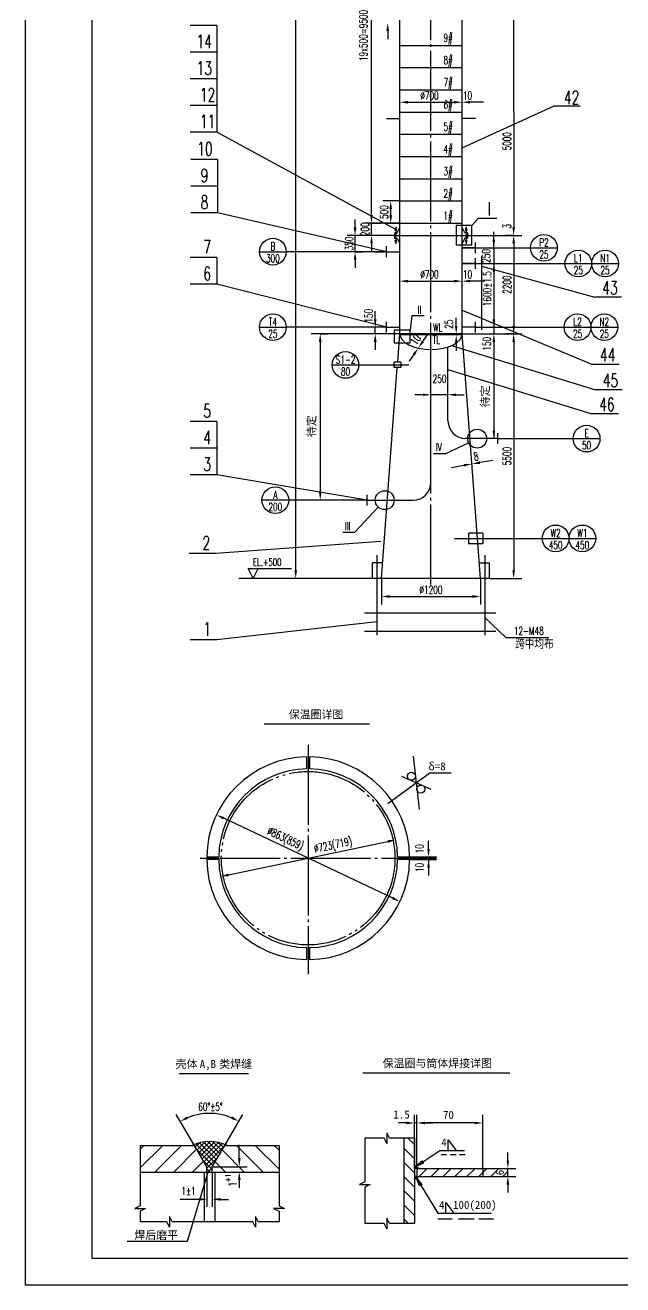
# Model space of a CAD drawing. Header units: inches. Extents: x 12 to 606, y 3 to 844.
# Drawn here: x 12.4 to 236.2, y 3.1 to 475.2 of the extents above; entities that cross this region are included whole.
import ezdxf
from ezdxf.enums import TextEntityAlignment as Align

# ---------------------------------------------------------------- set-up
doc = ezdxf.new("R2010")
doc.units = ezdxf.units.IN
doc.header["$MEASUREMENT"] = 0
doc.linetypes.add('CENTER', pattern=[34, 30, -1.5, 1, -1.5])
doc.linetypes.add('PHANTOM', pattern=[36.5, 30, -1.5, 1, -1.5, 1, -1.5])
for name, color, linetype in [('1', 7, 'Continuous'), ('2', 1, 'CENTER'), ('3', 6, 'Continuous'), ('5', 2, 'PHANTOM'), ('6', 6, 'Continuous')]:
    doc.layers.add(name, color=color, linetype=linetype)
doc.styles.add('HZ2', font='complex_.ttf', dxfattribs={"width": 0.67, "height": 2})
doc.styles.add('HZ3', font='complex.shx', dxfattribs={"width": 0.67, "height": 3, "bigfont": 'hztxt.shx'})
doc.styles.add('HZ4', font='complex', dxfattribs={"width": 0.67, "height": 4, "bigfont": 'hztxt'})
doc.styles.add('ST3', font='SimSun.ttf', dxfattribs={"height": 3})
doc.styles.add('SZ3', font='complex.shx', dxfattribs={"width": 0.67, "height": 3})
doc.styles.add('SZ5', font='complex', dxfattribs={"width": 0.67, "height": 5})

msp = doc.modelspace()

# ---------------------------------------------------------------- hatches: boundary and pattern name
at = {"layer": '3'}
h = msp.add_hatch(dxfattribs=at)
h.set_pattern_fill('ANSI31', color=256, scale=30, angle=90, style=0)
h.set_pattern_definition([(135, (-2255.447, -1879.4836), (-2.6516504, -2.6516504), [])])
h.paths.add_polyline_path([(154.17, 25.99), (158.17, 25.99), (158.17, 58.04), (154.17, 58.04)])
h = msp.add_hatch(dxfattribs=at)
h.set_pattern_fill('ANSI31', color=256, scale=40, angle=90, style=0)
h.set_pattern_definition([(135, (3.4604, -160.6994), (-3.53553, -3.53553), [])])
h.paths.add_polyline_path([(107.46, 55.3), (87.14, 55.3), (82.46, 47.3), (82.46, 45.3), (107.46, 45.3)])
h = msp.add_hatch(dxfattribs=at)
h.set_pattern_fill('ANSI37', color=256, scale=0.1, style=0)
h.set_pattern_definition([(45, (-467.21748, -623.86735), (-0.2245064, 0.2245064), []), (135, (-467.21748, -623.86735), (-0.2245064, -0.2245064), [])])
h.paths.add_polyline_path([(158.06, 48.01), (158.17, 46.65), (159.07, 46.65), (159.07, 47.15)])
h.paths.add_polyline_path([(159.67, 46.65), (159.07, 47.15), (159.07, 46.65)])
h = msp.add_hatch(dxfattribs=at)
h.set_pattern_fill('ANSI37', color=256, scale=0.1, style=0)
h.set_pattern_definition([(315, (-467.21748, 714.17448), (-0.2245064, -0.2245064), []), (225, (-467.21748, 714.17448), (-0.2245064, 0.2245064), [])])
h.paths.add_polyline_path([(158.06, 42.3), (158.17, 43.65), (159.07, 43.65), (159.07, 43.16)])
h.paths.add_polyline_path([(159.67, 43.65), (159.07, 43.16), (159.07, 43.65)])
h = msp.add_hatch(dxfattribs=at)
h.set_pattern_fill('ANSI31', color=256, style=0)
h.set_pattern_definition([(45, (-467.2175, -623.8674), (-2.245064, 2.245064), [])])
h.paths.add_polyline_path([(159.07, 46.65), (159.07, 43.65), (193.17, 43.65), (193.17, 46.65)])

# ---------------------------------------------------------------- linework, layer by layer
at = {"layer": '1'}
for p, q in [((37.43, 834.06), (37.43, 13.06)), ((152.7, 359.48), (152.7, 781)), ((176.03, 359.48), (176.03, 781)), ((152.7, 467.61), (176.03, 467.61)), ((152.7, 459.28), (176.03, 459.28)), ((152.7, 450.95), (176.03, 450.95)), ((147.7, 440.22), (152.7, 440.22)), ((152.7, 442.61), (176.03, 442.61)), ((181.03, 440.22), (176.03, 440.22)), ((152.7, 434.28), (176.03, 434.28)), ((152.7, 425.95), (176.03, 425.95)), ((152.7, 417.62), (176.03, 417.62)), ((152.7, 409.28), (176.03, 409.28)), ((150.7, 397.37), (150.7, 395.37)), ((150.7, 397.37), (151.7, 397.37)), ((151.55, 398.24), (150.85, 398.94)), ((150.85, 398.24), (151.55, 398.94)), ((151.7, 397.37), (152.7, 399.37)), ((152.7, 400.95), (176.03, 400.95)), ((177.03, 397.37), (176.03, 399.37)), ((178.03, 397.37), (177.03, 397.37)), ((177.18, 398.24), (177.88, 398.94)), ((177.88, 398.24), (177.18, 398.94)), ((178.03, 397.37), (178.03, 395.37)), ((147.7, 388.28), (147.7, 392.28)), ((150.7, 396.37), (178.03, 396.37)), ((150.7, 395.37), (151.7, 395.37)), ((150.85, 394.55), (151.55, 393.85)), ((151.55, 394.55), (150.85, 393.85)), ((151.7, 395.37), (152.7, 393.37)), ((177.03, 395.37), (176.03, 393.37)), ((178.03, 395.37), (177.03, 395.37)), ((177.88, 394.55), (177.18, 393.85)), ((177.18, 394.55), (177.88, 393.85)), ((181.03, 389.73), (181.03, 393.73)), ((147.7, 390.28), (152.7, 390.28)), ((181.03, 391.73), (176.03, 391.73)), ((181.03, 383.83), (181.03, 387.83)), ((181.03, 385.83), (176.03, 385.83)), ((182.23, 385.83), (184.23, 385.83)), ((183.23, 386.83), (183.23, 384.83)), ((147.7, 359.98), (147.7, 363.98)), ((181.03, 359.98), (181.03, 363.98)), ((147.7, 361.98), (152.7, 361.98)), ((151.9, 348.81), (152.7, 359.48)), ((176.03, 359.48), (152.7, 359.48)), ((181.03, 361.98), (176.03, 361.98)), ((182.88, 267.82), (176.03, 359.48)), ((182.23, 361.98), (184.23, 361.98)), ((183.23, 362.98), (183.23, 360.98)), ((170.73, 326.85), (170.73, 354.59)), ((164.36, 303.8), (164.36, 353.65)), ((145.85, 267.82), (151.75, 346.81)), ((153.1, 348.81), (150.42, 348.81)), ((150.42, 348.81), (150.42, 346.81)), ((153.1, 346.81), (150.42, 346.81)), ((153.1, 348.81), (153.1, 346.81)), ((189.46, 318.2), (189.46, 322.2)), ((189.46, 320.2), (177.37, 320.2)), ((140.41, 295.15), (140.41, 299.15)), ((140.41, 297.15), (157.72, 297.15)), ((183.74, 284.82), (178.38, 284.82)), ((178.38, 284.82), (178.38, 280.82)), ((183.74, 284.82), (183.74, 280.82)), ((183.74, 280.82), (178.38, 280.82)), ((146.28, 273.65), (142.45, 273.65)), ((142.45, 267.82), (142.45, 273.65)), ((182.45, 273.65), (186.28, 273.65)), ((186.28, 267.82), (186.28, 273.65)), ((186.28, 267.82), (142.45, 267.82)), ((139.5, 254.92), (188.61, 254.92)), ((139.5, 248.02), (188.61, 248.02)), ((117.88, 196.44), (117.88, 200.94)), ((118.88, 200.94), (118.88, 196.44)), ((80.38, 163.44), (84.88, 163.44)), ((84.88, 162.44), (80.38, 162.44)), ((151.87, 163.44), (156.38, 163.44)), ((156.38, 162.44), (151.87, 162.44)), ((117.88, 124.95), (117.88, 129.45)), ((118.88, 129.45), (118.88, 124.95)), ((154.17, 58.04), (154.17, 25.99)), ((158.17, 58.04), (158.17, 25.99)), ((159.67, 46.65), (158.17, 47.91)), ((79.46, 45.3), (79.46, 26.62)), ((83.46, 45.3), (83.46, 26.62)), ((159.67, 43.65), (158.17, 42.39)), ((159.07, 46.65), (159.07, 43.65)), ((159.07, 46.65), (183.72, 46.65)), ((159.07, 43.65), (183.72, 43.65)), ((183.72, 46.65), (183.72, 43.65)), ((37.43, 13.06), (596.43, 13.06))]:
    msp.add_line(p, q, dxfattribs=at)
msp.add_lwpolyline([(88.04, 55.3, 0.228434), (74.89, 55.3, 0.228434)], format="xyb", dxfattribs=at)
for points in [[(55.5, 55.3), (75.78, 55.3)], [(80.46, 45.3), (80.46, 47.3), (75.78, 55.3)], [(82.46, 45.3), (82.46, 47.3), (87.14, 55.3)], [(87.14, 55.3), (107.46, 55.3)], [(55.46, 45.3), (107.46, 45.3)]]:
    msp.add_lwpolyline(points, dxfattribs=at)
for centre, radius, start, end in [((177.37, 326.85), 6.64, 180, 270), ((157.72, 303.8), 6.64, 270, 0), ((118.38, 162.94), 38, 90.7539, 179.2461), ((118.38, 162.94), 38, 0.7539, 89.2461), ((118.38, 162.94), 33.5, 90.8552, 179.1448), ((118.38, 162.94), 33.5, 0.8552, 89.1448), ((118.38, 162.94), 38, 180.7539, 269.2461), ((118.38, 162.94), 33.5, 180.8552, 269.1448), ((118.38, 162.94), 33.5, 270.8552, 359.1448), ((118.38, 162.94), 38, 270.7539, 359.2461)]:
    msp.add_arc(centre, radius, start, end, dxfattribs=at)
msp.add_ellipse((164.36, 359.48), major_axis=(11.67, 0), ratio=0.5, start_param=3.141593, end_param=6.283185, dxfattribs=at)
at = {"layer": '2'}
for p, q in [((164.36, 265.58), (164.36, 805.48)), ((151.2, 399.56), (151.2, 393.21)), ((177.53, 399.56), (177.53, 393.21)), ((176.03, 359.06), (152.7, 359.06)), ((144.14, 276.51), (144.14, 246.56)), ((184.59, 276.51), (184.59, 246.56)), ((118.38, 205.44), (118.38, 119.44)), ((77.88, 162.94), (165.48, 162.94))]:
    msp.add_line(p, q, dxfattribs=at)
at = {"layer": '3'}
for p, q in [((113.72, 270.82), (113.72, 791.58)), ((195.27, 570.57), (195.33, 399.37)), ((142.09, 403.95), (142.09, 556.28)), ((84.14, 475.07), (74.14, 475.07)), ((84.14, 475.07), (84.14, 435.07)), ((148.17, 472.95), (148.17, 469.95)), ((84.14, 465.07), (74.14, 465.07)), ((84.14, 455.07), (74.14, 455.07)), ((84.14, 445.07), (74.14, 445.07)), ((155.7, 446.28), (173.03, 446.28)), ((176.03, 429.2), (210.26, 444.86)), ((183.98, 446.28), (179.03, 446.28)), ((220.26, 444.86), (210.26, 444.86)), ((84.14, 435.07), (74.14, 435.07)), ((151.2, 398.65), (84.14, 435.07)), ((84.4, 424.84), (74.4, 424.84)), ((84.4, 424.84), (84.4, 404.84)), ((84.4, 414.84), (74.4, 414.84)), ((142.09, 403.95), (142.09, 406.95)), ((142.11, 404.06), (142.11, 409.51)), ((152.7, 409.28), (146.29, 409.28)), ((149.29, 403.95), (149.29, 406.28)), ((84.4, 404.84), (74.4, 404.84)), ((147.7, 390.28), (84.4, 404.84)), ((135.95, 399.37), (135.95, 402.37)), ((179.72, 400.12), (182.12, 402.88)), ((182.12, 402.88), (189.04, 402.88)), ((142.09, 400.95), (139.09, 400.95)), ((142.09, 400.95), (139.09, 400.95)), ((152.7, 400.95), (140.7, 400.95)), ((142.09, 396.37), (142.09, 400.95)), ((142.09, 400.95), (145.75, 400.95)), ((146.7, 400.95), (152.29, 400.95)), ((187.9, 394.73), (187.9, 397.73)), ((187.9, 391.73), (187.9, 397.59)), ((150.7, 396.37), (132.96, 396.37)), ((135.95, 396.37), (133.97, 396.37)), ((135.95, 390.28), (135.95, 396.37)), ((142.09, 396.37), (139.09, 396.37)), ((142.09, 393.37), (142.09, 390.37)), ((178.03, 396.37), (198.33, 396.37)), ((195.33, 396.37), (192.33, 396.37)), ((195.33, 393.37), (195.33, 362.48)), ((84.14, 388.04), (74.14, 388.04)), ((84.14, 388.04), (84.14, 378.04)), ((100.18, 390.28), (110.18, 390.28)), ((147.7, 390.28), (110.18, 390.28)), ((135.95, 390.28), (138.95, 390.28)), ((135.95, 387.28), (135.95, 384.28)), ((143.22, 390.28), (146.72, 390.28)), ((176.03, 391.73), (198.33, 391.73)), ((176.03, 391.73), (201.67, 391.73)), ((187.9, 391.73), (187.9, 385.73)), ((201.67, 391.73), (211.67, 391.73)), ((176.03, 385.83), (198.33, 385.83)), ((176.03, 385.83), (214.54, 385.83)), ((183.23, 384.9), (225.76, 373.2)), ((187.9, 385.58), (187.9, 359.48)), ((214.54, 385.83), (224.54, 385.83)), ((224.54, 385.83), (234.54, 385.83)), ((84.14, 378.04), (74.14, 378.04)), ((147.7, 361.98), (84.14, 378.04)), ((155.7, 379.24), (173.03, 379.24)), ((183.98, 379.24), (179.03, 379.24)), ((235.76, 373.2), (225.76, 373.2)), ((176.03, 368.33), (224.89, 348.04)), ((143.5, 364.98), (143.5, 367.98)), ((157.2, 366.36), (156.55, 360.88)), ((157.2, 366.36), (161.79, 366.36)), ((173.81, 362.48), (173.81, 365.48)), ((100.18, 361.98), (110.18, 361.98)), ((147.7, 361.98), (110.18, 361.98)), ((141.84, 359.48), (119.55, 359.48)), ((122.91, 359.48), (125.91, 359.48)), ((138.87, 359.48), (125.81, 359.48)), ((143.5, 361.98), (140.5, 361.98)), ((152.7, 359.48), (140.5, 359.48)), ((143.5, 359.48), (143.5, 361.98)), ((161.33, 356.61), (163.35, 359.51)), ((176.03, 359.48), (198.33, 359.48)), ((176.03, 359.48), (198.33, 359.48)), ((181.03, 361.98), (214.27, 361.98)), ((191.63, 359.48), (194.63, 359.48)), ((195.33, 359.48), (192.33, 359.48)), ((214.27, 361.98), (224.27, 361.98)), ((224.27, 361.98), (234.27, 361.98)), ((122.91, 356.48), (122.91, 300.15)), ((143.5, 356.48), (143.5, 353.48)), ((172.07, 355.1), (225.94, 338.49)), ((173.81, 356.06), (173.81, 353.06)), ((187.9, 356.48), (187.9, 320.2)), ((195.33, 356.48), (195.33, 270.82)), ((157.9, 351.69), (156.19, 349.23)), ((127.36, 347.81), (137.36, 347.81)), ((137.36, 347.81), (156.11, 347.81)), ((170.72, 346.11), (224.59, 329.51)), ((234.89, 348.04), (224.89, 348.04)), ((161.36, 336.65), (158.36, 336.65)), ((164.36, 336.65), (164.36, 339.65)), ((170.73, 336.65), (164.36, 336.65)), ((170.73, 336.65), (170.73, 339.65)), ((173.73, 336.65), (176.73, 336.65)), ((235.94, 338.49), (225.94, 338.49)), ((84.14, 326.59), (74.14, 326.59)), ((84.14, 326.59), (84.14, 316.59)), ((234.59, 329.51), (224.59, 329.51)), ((84.14, 316.59), (74.14, 316.59)), ((84.14, 316.59), (84.14, 306.59)), ((169.94, 314.68), (178.47, 318.69)), ((189.46, 320.2), (217.64, 320.2)), ((217.64, 320.2), (227.64, 320.2)), ((165.36, 314.68), (169.94, 314.68)), ((187.51, 312.02), (182.64, 311.2)), ((172.01, 309.43), (176.72, 310.22)), ((84.14, 306.59), (74.14, 306.59)), ((140.41, 297.15), (84.14, 306.59)), ((111.09, 297.15), (101.09, 297.15)), ((140.41, 297.15), (111.09, 297.15)), ((122.91, 297.15), (119.91, 297.15)), ((135.89, 285.14), (144.63, 294.55)), ((131.31, 285.14), (135.89, 285.14)), ((145.63, 281.7), (83.8, 277.12)), ((173.17, 282.82), (206.05, 282.82)), ((206.05, 282.82), (216.05, 282.82)), ((216.05, 282.82), (226.05, 282.82)), ((83.8, 277.12), (73.8, 277.12)), ((95.91, 271.57), (112.1, 271.57)), ((97.79, 267.82), (95.91, 271.57)), ((97.79, 267.82), (99.66, 271.57)), ((149.39, 267.82), (92.36, 267.82)), ((145.85, 267.82), (145.85, 258.05)), ((182.88, 267.82), (182.88, 258.05)), ((186.28, 267.82), (198.33, 267.82)), ((148.85, 261.05), (179.88, 261.05)), ((144.14, 251.54), (84.14, 244.84)), ((192.41, 245.64), (184.59, 253.2)), ((192.41, 245.64), (208.39, 245.64)), ((84.14, 244.84), (74.14, 244.84)), ((101.95, 213.33), (141.33, 213.33)), ((157.74, 201.21), (159.89, 181.32)), ((148.21, 183.42), (163.9, 194.89)), ((153.32, 193.69), (164.3, 188.84)), ((163.9, 194.89), (171.9, 194.89)), ((150.02, 147.98), (86.74, 177.91)), ((88.53, 156.68), (148.23, 169.21)), ((163.46, 166.44), (163.46, 169.44)), ((156.38, 163.44), (166.46, 163.44)), ((156.38, 162.44), (166.46, 162.44)), ((163.46, 163.44), (163.46, 161.44)), ((163.46, 163.44), (163.46, 161.44)), ((165.48, 162.94), (166.48, 162.94)), ((163.46, 159.44), (163.46, 156.44)), ((70.04, 82.32), (96.04, 82.32)), ((138.88, 82.57), (193.94, 82.57)), ((75.78, 55.3), (68.98, 66.94)), ((87.14, 55.3), (93.94, 66.94)), ((158.17, 46.65), (158.17, 66.72)), ((159.07, 46.65), (159.07, 66.72)), ((183.72, 46.65), (183.72, 66.72)), ((155.17, 63.72), (152.17, 63.72)), ((159.07, 63.72), (158.17, 63.72)), ((159.07, 63.72), (158.17, 63.72)), ((180.72, 63.72), (162.07, 63.72)), ((162.07, 63.72), (165.07, 63.72)), ((76.76, 53.63), (79.84, 56.71)), ((77.41, 52.52), (81.69, 56.8)), ((78.06, 51.4), (83.34, 56.68)), ((85.35, 52.24), (80.8, 56.79)), ((86, 53.35), (82.59, 56.76)), ((146.88, 58.04), (139.64, 58.04)), ((139.64, 58.04), (139.64, 41.6)), ((147.88, 56.04), (146.88, 58.04)), ((148.88, 58.04), (147.88, 60.04)), ((147.88, 60.04), (147.88, 56.04)), ((158.17, 58.04), (148.88, 58.04)), ((170.74, 57.44), (173.74, 53.44)), ((170.74, 53.44), (170.74, 57.44)), ((55.46, 46.86), (63.9, 55.3)), ((55.46, 53.94), (56.83, 55.3)), ((55.46, 55.3), (55.46, 32.61)), ((60.97, 45.3), (70.97, 55.3)), ((68.04, 45.3), (76.62, 53.88)), ((76.11, 54.75), (77.68, 56.32)), ((83.39, 48.89), (76.36, 55.92)), ((82.74, 47.78), (76.59, 53.93)), ((84.04, 50.01), (77.72, 56.33)), ((78.72, 50.29), (84.85, 56.42)), ((84.69, 51.12), (79.19, 56.63)), ((79.37, 49.17), (86.23, 56.03)), ((80.02, 48.06), (86.96, 54.99)), ((86.65, 54.47), (84.66, 56.46)), ((87.3, 55.59), (87.23, 55.66)), ((92.59, 50.55), (92.59, 55.55)), ((107.46, 55.3), (107.46, 32.61)), ((158.74, 47.44), (167.74, 53.44)), ((167.74, 53.44), (176.9, 53.44)), ((193.16, 49.65), (193.16, 52.65)), ((75.11, 45.3), (79.22, 49.42)), ((82.46, 46.29), (79.07, 49.67)), ((80.46, 46.73), (84.47, 50.74)), ((82.66, 47.32), (95.59, 47.32)), ((158.74, 47.44), (160.96, 49.52)), ((158.74, 47.44), (161.07, 49.35)), ((158.74, 47.44), (161.18, 49.18)), ((161.29, 49.02), (158.74, 47.44)), ((161.4, 48.85), (158.74, 47.44)), ((161.51, 48.69), (158.74, 47.44)), ((160.96, 49.52), (161.51, 48.69)), ((161.07, 49.35), (161.4, 48.85)), ((161.18, 49.18), (161.29, 49.02)), ((168.13, 51.89), (170.22, 51.89)), ((171.72, 51.89), (173.81, 51.89)), ((175.03, 51.89), (177.12, 51.89)), ((80.8, 45.3), (73.08, 19.24)), ((81.68, 45.3), (80.46, 46.52)), ((80.46, 45.3), (80.46, 32.3)), ((80.8, 45.3), (82.46, 46.96)), ((82.46, 45.3), (82.46, 32.3)), ((82.46, 45.19), (82.57, 45.3)), ((82.47, 44.51), (82.46, 44.52)), ((83.45, 45.29), (83.45, 45.3)), ((159.07, 46.65), (158.17, 46.65)), ((159.07, 43.65), (158.17, 43.65)), ((160.38, 40.36), (158.89, 42.97)), ((158.89, 42.97), (160.55, 40.47)), ((160.21, 40.26), (158.89, 42.97)), ((158.89, 42.97), (160.72, 40.57)), ((160.04, 40.15), (158.89, 42.97)), ((158.89, 42.97), (160.89, 40.68)), ((158.89, 42.97), (166.89, 29.97)), ((183.72, 46.65), (196.16, 46.65)), ((183.72, 43.65), (196.16, 43.65)), ((193.16, 43.65), (193.16, 46.65)), ((92.59, 42.4), (92.59, 39.4)), ((139.64, 41.6), (137.64, 40.6)), ((137.64, 40.6), (141.64, 40.6)), ((141.64, 40.6), (139.64, 39.6)), ((139.64, 39.6), (139.64, 25.99)), ((160.89, 40.68), (160.04, 40.15)), ((160.72, 40.57), (160.21, 40.26)), ((160.55, 40.47), (160.38, 40.36)), ((193.16, 40.65), (193.16, 37.65)), ((77.49, 35.08), (70.49, 35.08)), ((85.56, 35.08), (88.56, 35.08)), ((169.89, 33.97), (172.89, 29.97)), ((169.89, 29.97), (169.89, 33.97)), ((55.46, 32.61), (53.46, 31.61)), ((53.46, 31.61), (57.46, 31.61)), ((57.46, 31.61), (55.46, 30.61)), ((55.46, 30.61), (55.46, 26.62)), ((67.49, 26.62), (66.49, 28.62)), ((66.49, 28.62), (66.49, 24.62)), ((99.62, 26.62), (98.62, 28.62)), ((98.62, 28.62), (98.62, 24.62)), ((105.46, 31.61), (107.46, 30.61)), ((109.46, 31.61), (105.46, 31.61)), ((107.46, 32.61), (109.46, 31.61)), ((107.46, 30.61), (107.46, 26.62)), ((166.89, 29.97), (186.89, 29.97)), ((65.49, 26.62), (55.52, 26.62)), ((66.49, 24.62), (65.49, 26.62)), ((97.62, 26.62), (67.49, 26.62)), ((98.62, 24.62), (97.62, 26.62)), ((107.46, 26.62), (99.62, 26.62)), ((146.88, 25.99), (139.64, 25.99)), ((147.88, 23.99), (146.88, 25.99)), ((147.88, 27.99), (147.88, 23.99)), ((148.88, 25.99), (147.88, 27.99)), ((158.17, 25.99), (148.88, 25.99)), ((166.94, 27.82), (172.34, 27.82)), ((174.67, 27.82), (180.55, 27.82)), ((182.27, 27.82), (187.74, 27.82)), ((73.08, 19.24), (50.57, 19.24))]:
    msp.add_line(p, q, dxfattribs=at)
for points in [[(12.43, 3.06), (606.43, 3.06), (606.43, 844.06), (12.43, 844.06)], [(179.72, 400.12), (173.82, 400.12), (173.82, 392.84), (179.72, 392.84)], [(150.56, 356.12), (156.55, 356.12), (156.55, 360.88), (150.56, 360.88)]]:
    msp.add_lwpolyline(points, close=True, dxfattribs=at)
for centre, radius in [((206.67, 391.73), 5), ((105.18, 390.28), 5), ((219.54, 385.83), 5), ((229.54, 385.83), 5), ((105.18, 361.98), 5), ((219.27, 361.98), 5), ((229.27, 361.98), 5), ((132.36, 347.81), 5), ((181.69, 320.2), 3.55), ((222.64, 320.2), 5), ((106.09, 297.15), 5), ((147.04, 297.15), 3.55), ((211.05, 282.82), 5), ((221.05, 282.82), 5), ((157.04, 193.69), 1.5), ((160.58, 188.84), 1.5), ((163.46, 162.94), 0.3)]:
    msp.add_circle(centre, radius, dxfattribs=at)
msp.add_arc((81.46, 45.59), 21.73, 67.6099, 112.3901, dxfattribs=at)
for points in [[(147.67, 472.95), (148.67, 472.95), (148.17, 475.95)], [(155.7, 446.78), (155.7, 445.78), (152.7, 446.28)], [(173.03, 446.78), (173.03, 445.78), (176.03, 446.28)], [(179.03, 446.78), (179.03, 445.78), (176.03, 446.28)], [(148.79, 406.28), (149.79, 406.28), (149.29, 409.28)], [(141.59, 403.95), (142.59, 403.95), (142.09, 400.95)], [(141.59, 403.95), (142.59, 403.95), (142.09, 400.95)], [(141.61, 404.06), (142.61, 404.06), (142.11, 401.06)], [(148.79, 403.95), (149.79, 403.95), (149.29, 400.95)], [(135.45, 399.37), (136.45, 399.37), (135.95, 396.37)], [(194.83, 399.37), (195.83, 399.37), (195.33, 396.37)], [(141.59, 393.37), (142.59, 393.37), (142.09, 396.37)], [(187.4, 394.73), (188.4, 394.73), (187.9, 391.73)], [(194.83, 393.37), (195.83, 393.37), (195.33, 396.37)], [(135.45, 387.28), (136.45, 387.28), (135.95, 390.28)], [(187.4, 382.83), (188.4, 382.83), (187.9, 385.83)], [(155.7, 379.74), (155.7, 378.74), (152.7, 379.24)], [(173.03, 379.74), (173.03, 378.74), (176.03, 379.24)], [(179.03, 379.74), (179.03, 378.74), (176.03, 379.24)], [(143, 364.98), (144, 364.98), (143.5, 361.98)], [(187.4, 364.98), (188.4, 364.98), (187.9, 361.98)], [(122.41, 356.48), (123.41, 356.48), (122.91, 359.48)], [(143, 356.48), (144, 356.48), (143.5, 359.48)], [(173.31, 362.48), (174.31, 362.48), (173.81, 359.48)], [(173.31, 356.06), (174.31, 356.06), (173.81, 359.06)], [(188.4, 356.48), (187.4, 356.48), (187.9, 359.48)], [(194.83, 362.48), (195.83, 362.48), (195.33, 359.48)], [(194.83, 356.48), (195.83, 356.48), (195.33, 359.48)], [(157.49, 351.98), (158.31, 351.4), (159.62, 354.15)], [(160.92, 356.9), (161.74, 356.33), (159.62, 354.15)], [(161.36, 337.15), (161.36, 336.15), (164.36, 336.65)], [(173.73, 337.15), (173.73, 336.15), (170.73, 336.65)], [(187.4, 323.2), (188.4, 323.2), (187.9, 320.2)], [(182.55, 311.7), (182.72, 310.71), (179.68, 310.71)], [(176.64, 310.71), (176.8, 309.72), (179.68, 310.71)], [(122.41, 300.15), (123.41, 300.15), (122.91, 297.15)], [(113.22, 270.82), (114.22, 270.82), (113.72, 267.82)], [(194.83, 270.82), (195.83, 270.82), (195.33, 267.82)], [(148.85, 261.55), (148.85, 260.55), (145.85, 261.05)], [(179.88, 261.55), (179.88, 260.55), (182.88, 261.05)], [(86.95, 178.36), (86.53, 177.46), (84.03, 179.2)], [(148.13, 169.7), (148.33, 168.72), (151.16, 169.83)], [(162.96, 166.44), (163.96, 166.44), (163.46, 163.44)], [(162.96, 159.44), (163.96, 159.44), (163.46, 162.44)], [(88.43, 157.17), (88.63, 156.19), (85.59, 156.06)], [(150.23, 148.43), (149.8, 147.52), (152.73, 146.69)], [(73.4, 65.24), (72.96, 66.13), (70.49, 64.35)], [(89.96, 66.13), (89.52, 65.24), (92.43, 64.35)], [(155.17, 64.22), (155.17, 63.22), (158.17, 63.72)], [(162.07, 64.22), (162.07, 63.22), (159.07, 63.72)], [(162.07, 64.22), (162.07, 63.22), (159.07, 63.72)], [(180.72, 64.22), (180.72, 63.22), (183.72, 63.72)], [(93.09, 50.55), (92.09, 50.55), (92.59, 47.32)], [(192.66, 49.65), (193.66, 49.65), (193.16, 46.65)], [(93.09, 42.4), (92.09, 42.4), (92.59, 45.4)], [(192.66, 40.65), (193.66, 40.65), (193.16, 43.65)], [(77.49, 34.58), (77.49, 35.58), (80.49, 35.08)], [(85.56, 34.58), (85.56, 35.58), (82.56, 35.08)]]:
    msp.add_solid(points, dxfattribs=at)
at = {"layer": '5'}
msp.add_line((183.23, 388.58), (183.23, 361.98), dxfattribs=at)
msp.add_circle((118.38, 162.94), 32.5, dxfattribs=at)

# ---------------------------------------------------------------- texts
at = {"layer": '3', "width": 0.67}
for s, height, style, p in [('14', 5, 'SZ5', (76.58, 466.57)), ('13', 5, 'SZ5', (76.58, 456.57)), ('12', 5, 'SZ5', (77.84, 446.57)), ('42', 5, 'SZ5', (214.15, 445.53)), ('11', 5, 'SZ5', (77.84, 436.57)), ('10', 5, 'SZ5', (76.83, 426.34)), ('9', 5, 'SZ5', (78.1, 416.34)), ('8', 5, 'SZ5', (78.1, 406.34)), ('7', 5, 'SZ5', (79.14, 389.54)), ('6', 5, 'SZ5', (79.14, 379.54)), ('43', 5, 'SZ5', (228.52, 374.23)), ('II', 3, 'SZ3', (159.36, 367.04)), ('44', 5, 'SZ5', (227.66, 349.08)), ('45', 5, 'SZ5', (228.71, 339.53)), ('46', 5, 'SZ5', (227.36, 330.54)), ('5', 5, 'SZ5', (79.14, 328.09)), ('4', 5, 'SZ5', (79.14, 318.09)), ('IV', 3, 'SZ3', (166.21, 315.46)), ('3', 5, 'SZ5', (79.14, 308.09)), ('III', 3, 'SZ3', (132.16, 285.93)), ('2', 5, 'SZ5', (78.8, 278.62)), ('EL.+500', 2.813, 'HZ3', (97.7, 272.5)), ('1', 5, 'SZ5', (79.14, 246.34)), ('12-M48', 3, 'HZ3', (195.39, 246.64)), ('跨中均布', 4, 'HZ4', (195.85, 241.31)), ('60%%D%%p5%%d', 3, 'SZ3', (77.22, 68.3)), ('1%%p1', 3, 'HZ3', (70.91, 36.77))]:
    msp.add_text(s, height=height, dxfattribs=dict(at, style=style)).set_placement(p)
at = {"layer": '3', "style": 'SZ3', "width": 0.67}
for s, p in [('B', (105.18, 390.78)), ('P2', (206.67, 392.23)), ('300', (105.18, 386.28)), ('25', (206.67, 387.73)), ('L1', (219.54, 386.33)), ('N1', (229.54, 386.33)), ('25', (219.54, 381.83)), ('25', (229.54, 381.83)), ('T4', (105.18, 362.48)), ('L2', (219.27, 362.48)), ('N2', (229.27, 362.48)), ('25', (105.18, 357.98)), ('WL', (166.91, 360.37)), ('25', (219.27, 357.98)), ('25', (229.27, 357.98)), ('TL', (166.39, 355.79)), ('S1-2', (132.36, 348.31)), ('80', (132.36, 343.81)), ('E', (222.64, 320.7)), ('50', (222.64, 316.2)), ('A', (106.09, 297.65)), ('200', (106.09, 293.15)), ('W2', (211.05, 283.32)), ('W1', (221.05, 283.32)), ('450', (211.05, 278.82)), ('450', (221.05, 278.82))]:
    msp.add_text(s, height=3, dxfattribs=at).set_placement(p, align=Align.CENTER)
at = {"layer": '3', "style": 'ST3'}
for s, p in [('保温圈详图', (121.33, 215.33)), ('壳体    类焊缝', (83.04, 84.32)), ('保温圈与筒体焊接详图', (166.73, 84.57)), ('焊后磨平', (61.47, 20.22))]:
    msp.add_text(s, height=3, dxfattribs=at).set_placement(p, align=Align.CENTER)
for s, p in [('δ=8', (163.37, 195.89)), ('A,B', (77.76, 84.29))]:
    msp.add_text(s, height=3, dxfattribs=at).set_placement(p)
at = {"layer": '3', "width": 0.67}
for s, height, style, p in [('+1', 2, 'HZ2', (89.31, 41.47)), ('1', 3, 'HZ3', (91.55, 39.92))]:
    msp.add_text(s, height=height, rotation=90, dxfattribs=dict(at, style=style)).set_placement(p)
at = {"layer": '3', "char_height": 3, "attachment_point": 5}
for s, insert, rotation, style in [('\\A1;19x500=9500', (139.04, 471.3), 90, 'SZ3'), ('5000', (192.83, 431.65), 90, 'SZ3'), ('\\A1;500', (146.79, 405.12), 90, 'SZ3'), ('\\A1;200', (139.66, 398.66), 90, 'SZ3'), ('3', (192.83, 399.79), 90, 'SZ3'), ('\\A1;350', (133.72, 393.33), 90, 'SZ3'), ('250', (184.99, 388.67), 90, 'SZ3'), ('1600%%P1.5', (185.4, 376.39), 90, 'SZ3'), ('\\A1;2200', (192.83, 377.93), 90, 'SZ3'), ('\\A1;150', (141, 366.26), 90, 'SZ3'), ('\\A1;25', (171.03, 363.1), 90, 'SZ3'), ('10', (158.6, 357.29), 55.1089, 'SZ3'), ('\\A1;150', (185.22, 355.73), 90, 'SZ3'), ('待定', (184.82, 336.02), 90, 'ST3'), ('待定', (119.83, 324.86), 90, 'ST3'), ('\\A1;5500', (192.83, 313.65), 90, 'SZ3'), ('8', (181.24, 313.5), 9.4623, 'SZ3'), ('%%C863(859)', (109.7, 169.95), 334.6817, 'SZ3'), ('%%C723(719)', (127.76, 167.48), 11.8543, 'SZ3'), ('10', (160.1, 166.44), 90, 'SZ3'), ('10', (160.1, 159.44), 90, 'SZ3'), ('6', (190.16, 45.15), 90, 'ST3')]:
    msp.add_mtext(s, dxfattribs=dict(at, insert=insert, rotation=rotation, style=style))
for s, insert, style in [('9#', (170.8, 469.92), 'SZ3'), ('8#', (170.8, 461.58), 'SZ3'), ('7#', (170.8, 453.25), 'SZ3'), ('%%C700', (163.79, 448.78), 'SZ3'), ('10', (178.04, 448.78), 'SZ3'), ('6#', (170.8, 444.92), 'SZ3'), ('5#', (170.8, 436.58), 'SZ3'), ('4#', (170.8, 428.25), 'SZ3'), ('3#', (170.8, 419.92), 'SZ3'), ('2#', (170.8, 411.59), 'SZ3'), ('1#', (170.8, 403.25), 'SZ3'), ('%%C700', (163.79, 381.74), 'SZ3'), ('10', (178.04, 381.74), 'SZ3'), ('\\A1;250', (167.55, 342.65), 'SZ3'), ('\\A1;%%c1200', (164.36, 263.55), 'SZ3'), ('\\A1;1.5', (153.36, 66.85), 'ST3'), ('70', (170.91, 66.72), 'ST3'), ('4', (169.24, 56.44), 'ST3'), ('4', (168.39, 32.97), 'ST3'), ('100(200)', (180.81, 32.62), 'ST3')]:
    msp.add_mtext(s, dxfattribs=dict(at, insert=insert, style=style))
at = {"layer": '6', "color": 6, "style": 'SZ5', "width": 0.67}
msp.add_text('I', height=5, dxfattribs=at).set_placement((186.17, 403.88), align=Align.CENTER)

doc.saveas('drawing.dxf')
